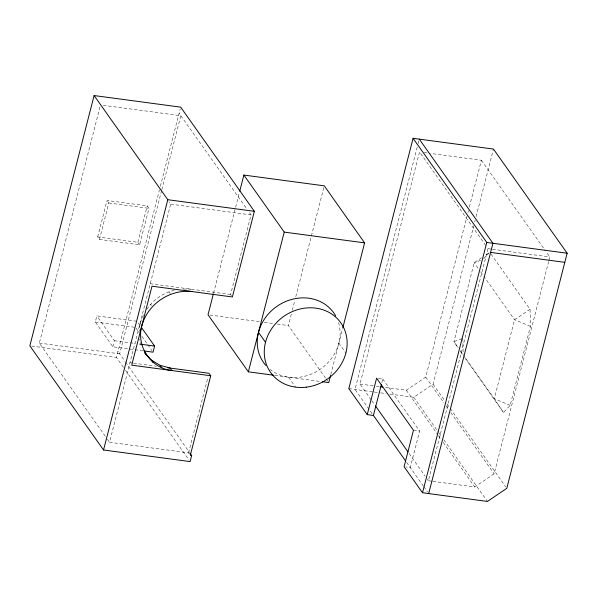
<?xml version="1.0" encoding="UTF-8"?>
<svg xmlns="http://www.w3.org/2000/svg" width="597" height="597" viewBox="0 0 597 597"><rect width="100%" height="100%" fill="white"/><g stroke="black" fill="none" stroke-linecap="round" stroke-linejoin="round"><path stroke-width="0.45" stroke-dasharray="2.98 2.24" d="M138.952 332.738L140.101 323.201L144.093 313.164M105.244 436.206L39.35 343.074L100.49 104.938M97.684 236.934L107.042 200.488L147.235 205.868L148.989 208.353L139.631 244.8L99.438 239.412L97.684 236.934L137.877 242.322L139.631 244.8M99.438 239.412L108.796 202.965L107.042 200.488M142.996 350.82L112.848 346.782L95.304 321.984L96.863 315.903L137.056 321.29L140.243 325.805M137.877 242.322L147.235 205.868M112.848 346.782L114.408 340.708L96.863 315.903M123.407 367.319L116.415 357.439L159.429 189.898M160.354 186.294L180.227 108.893M161.593 190.57L119.676 353.834L125.049 361.424M161.824 189.667L180.816 115.699L179.115 113.229M189.413 454.093L188.54 452.854L109.527 442.265L170.675 204.129L169.063 201.861M213.562 293.149L239.479 192.189M188.54 452.854L208.054 376.856M231.494 295.724L230.614 294.485L251.053 214.905L248.904 211.875M325.507 378.035L288.381 325.559L291.388 313.835M292.321 310.231L294.866 300.313M295.791 296.709L323.798 187.637M330.813 374.52L342.566 328.753M417.184 147.235L354.999 389.416L373.423 415.46M418.109 143.638L418.803 140.937M371.2 399.893L359.969 384.028L419.557 151.966L486.376 246.419M381.871 382.565L382.781 379.005L378.364 378.416M385.431 387.438L406.348 390.244L425.698 377.125L467.063 216.047M467.981 212.45L468.444 210.651M469.369 207.047L481.383 160.257L430.631 153.451M382.781 379.005L419.624 431.086L410.266 467.533L405.856 466.944M389.878 394.095L413.736 397.289L433.094 384.177L473.802 225.644M474.727 222.039L475.19 220.241M476.115 216.636L493.458 149.078M432.034 481.227L428.4 480.742L487.98 248.68L486.913 247.173M464.794 357.775L503.532 412.527L510.159 405.341L530.442 326.365L530.046 309.253L490.234 252.979M432.944 481.354L474.772 486.958L494.129 473.846L548.658 261.471M548.889 260.568L549.815 256.971L546.068 251.68M146.787 309.418C153.011 299.888 163.19 292.769 174.331 290.373M483.667 258.755L489.697 252.218L485.271 255.218M481.585 257.717L474.212 262.71L453.929 341.685L458.041 347.82M530.046 309.253L514.562 319.746L494.286 398.721L503.532 412.527M480.652 260.307L474.212 262.71L478.51 268.799M461.981 338.686L453.929 341.685L458.235 347.767M183.264 289.067L190.428 289.097L191.309 290.336M103.259 105.303L180.816 115.699L246.762 208.846M424.168 152.586L429.706 153.325M170.675 204.129L251.053 214.905M487.98 248.68L491.674 249.18M492.6 249.3L549.815 256.971M108.796 202.965L148.989 208.353M230.614 294.485L150.243 283.709L151.556 285.575M209.853 315.029L259.74 321.716M264.359 322.335L273.598 323.574M277.299 324.074L288.381 325.559M95.304 321.984L135.497 327.365M114.408 340.708L135.422 343.521M139.071 344.014L140.899 344.253M359.969 384.028L375.431 386.095M376.341 386.222L379.976 386.707M39.35 343.074L119.676 353.834L117.975 351.364M274.844 375.371L320.514 381.49M31.693 346.081L116.415 357.439M348.82 388.587L373.356 391.878M374.274 392.005L379.782 392.744M380.699 392.863L386.207 393.602M129.959 362.685L132.706 363.051M133.616 363.177L156.451 366.237M413.445 430.258L419.624 431.086M530.442 326.365L514.562 319.746L483.891 276.404M510.159 405.341L494.286 398.721L463.615 355.372M481.383 160.257L545.539 250.927M480.667 271.836L483.354 275.642M460.391 350.812L463.078 354.611M433.094 384.177L444.929 400.9M447.078 403.945L449.772 407.744M450.31 408.505L505.711 486.816M425.698 377.125L443.877 402.818M446.019 405.841L448.69 409.617M450.825 412.639L494.129 473.846M413.736 397.289L438.482 432.265M439.019 433.026L441.713 436.825M443.862 439.87L487.428 501.45M406.348 390.244L437.885 434.825M438.422 435.579L441.093 439.355M443.228 442.377L474.772 486.958M338.88 343.111L345.894 353.028M371.73 400.647L374.409 404.43M409.154 453.541L425.191 476.212M427.333 479.234L428.4 480.742M406.639 462.406L423.31 485.973M423.848 486.734L427.639 492.085M326.044 378.789L327.663 381.073M288.545 377.207L295.567 387.125M168.973 291.694L170.294 293.552M150.556 304.179L151.429 305.418M140.101 323.201L140.982 324.44M136.026 328.119L138.683 331.88M141.877 336.387L147.19 343.902M147.72 344.656L151.974 350.663M125.586 362.185L189.518 452.481M125.557 370.364L189.025 460.078M107.385 439.235L109.527 442.265M460.608 351.655L462.668 354.722M141.198 345.305L140.414 343.663L139.705 339.089M462.787 338.38L463.16 354.588M338.559 322.641A42.991 38.186 -35.3 0 1 319.94 369.453A42.991 38.186 -35.3 0 1 269.814 369.222"/><path stroke-width="0.9" d="M191.667 455.518L190.294 455.339L210.726 375.759L131.721 365.163L151.996 286.194L232.375 296.963L254.367 211.308L180.675 107.154L94.11 95.55L29.85 345.835L103.542 449.996L190.1 461.593L191.667 455.518L190.055 453.242M103.542 449.996L167.802 199.711L94.11 95.55M141.31 327.305L154.601 346.088L153.041 352.17L143.907 350.939M213.33 294.052L208.002 314.783L248.359 371.819L273.933 375.252M239.71 191.286L243.882 175.063L324.261 185.839L364.61 242.875L342.79 327.85M248.359 371.819L284.232 232.099L243.882 175.063M330.581 375.416L328.738 382.595L322.343 381.737M367.237 414.631L376.603 378.177L413.445 430.258L404.087 466.705L422.512 492.749L487.428 501.45L506.786 488.331L567.15 253.232L493.458 149.078L413.079 138.303L348.82 388.587L367.237 414.631L373.423 415.46L381.416 384.341M422.512 492.749L486.771 242.464L413.079 138.303M428.691 493.577L492.95 243.292L419.266 139.131M192.182 291.582C169.988 288.911 147.675 304.134 141.855 325.678C135.967 346.029 150.772 368.342 171.906 370.55L170.152 368.073L160.093 365.334L151.414 360.088L144.705 352.7L146.459 355.178M167.802 199.711L254.367 211.308M486.771 242.464L567.15 253.232M490.615 252.404L564.807 262.344M284.232 232.099L364.61 242.875M141.81 344.379L154.601 346.088M380.886 386.826L382.707 387.072M167.414 367.707L208.972 373.274L210.726 375.759M375.476 405.938L408.087 452.033M373.289 415.266L405.564 460.884M258.494 332.335L265.516 342.253M160.093 365.334L161.847 367.812M151.414 360.088L153.168 362.566M265.874 365.431A42.991 38.186 -35.3 0 1 276.59 306.574A42.991 38.186 -35.3 0 1 335.693 315.925M306.313 387.177A42.991 38.186 -35.3 0 0 341.29 323.529A42.991 38.186 -35.3 0 0 269.508 332.216A42.991 38.186 -35.3 0 0 306.313 387.177"/></g></svg>
